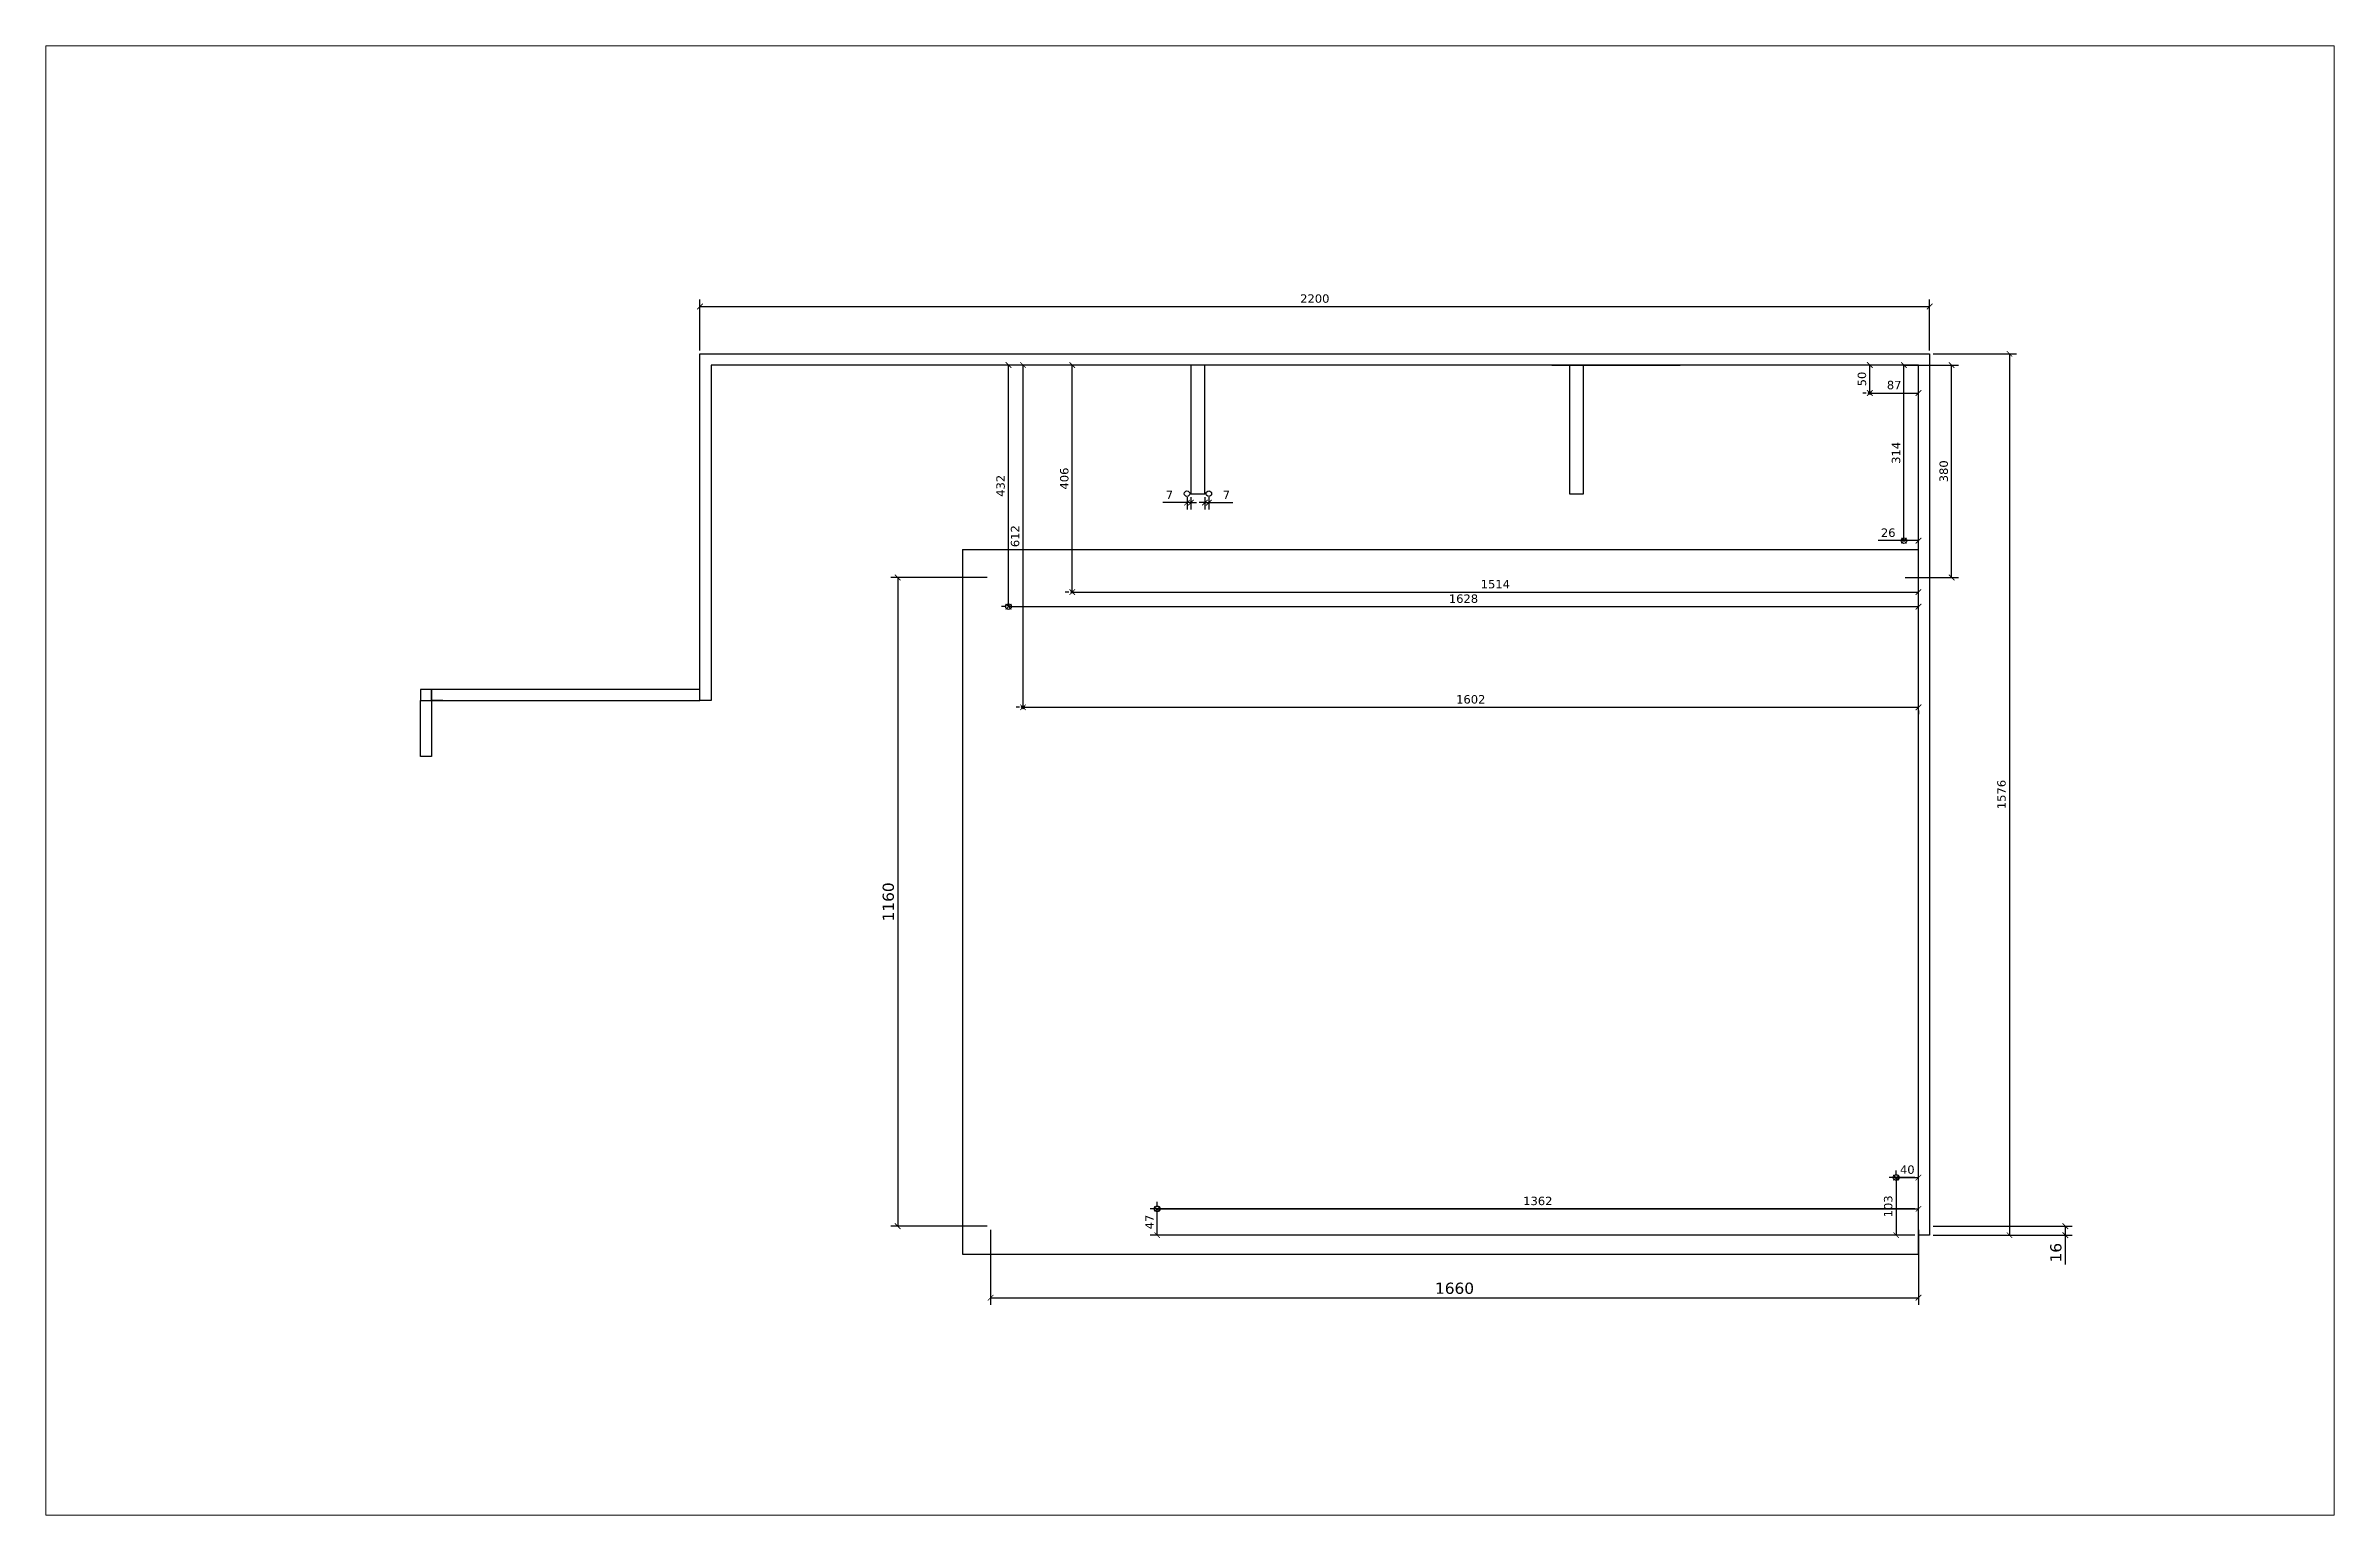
# Paper-space layout 'plan-canalisations' of a CAD drawing. Header units: centimetres. Extents: x -76 to 333, y -34 to 229.
# The model-space entities are those that its viewports show. They can reach past a viewport. Long polylines and large blocks are cut down to what shows.
import ezdxf

# ---------------------------------------------------------------- set-up
doc = ezdxf.new("R2010")
doc.units = ezdxf.units.CM
doc.header["$PDMODE"] = 34
doc.header["$PDSIZE"] = 100
doc.layers.add('canalisations', color=1, linetype='Continuous', true_color=0xff0000)
for name, color, linetype in [('Dimensions', 6, 'Continuous'), ('I-STAIRS', 44, 'Continuous'), ('Misapor', 4, 'Continuous'), ('Mur de soutenement', 1, 'Continuous')]:
    doc.layers.add(name, color=color, linetype=linetype)
doc.styles.add('Seb', font='Verdana.ttf')
doc.dimstyles.new('d', dxfattribs={"dimtxt": 1, "dimasz": 1, "dimexe": 1.25, "dimexo": 0.625, "dimtad": 1, "dimdec": 1, "dimlfac": 0.1, "dimtxsty": 'Seb', "dimblk": 'ARCHTICK', "dimblk1": 'ARCHTICK', "dimblk2": 'ARCHTICK', "dimcen": 2.5, "dimclrd": 256, "dimclre": 256, "dimadec": 0, "dimazin": 0, "dimtfac": 1, "dimtdec": 1, "dimtmove": 0, "dimatfit": 3, "dimldrblk": 'ARCHTICK', "dimfxl": 1, "dimlwd": -1, "dimlwe": -1, "dimarcsym": 0})

# ---------------------------------------------------------------- blocks, each defined once
blk = doc.blocks.new('_ArchTick')
at = {"color": 0, "linetype": 'ByBlock', "const_width": 0.15}
blk.add_lwpolyline([(-0.5, -0.5), (0.5, 0.5)], dxfattribs=at)
blk = doc.blocks.new('*D2214')
at = {"layer": 'Defpoints', "color": 0, "transparency": 16777216}
for p in [(242350, 102379), (220350, 101532), (242350, 101532)]:
    blk.add_point(p, dxfattribs=at)
at = {"layer": 'Dimensions', "transparency": 16777216}
for p, q in [((220350, 101594), (220350, 102504)), ((220350, 102379), (242350, 102379)), ((242350, 101594), (242350, 102504))]:
    blk.add_line(p, q, dxfattribs=at)
at = {"layer": 'Dimensions', "transparency": 16777216, "xscale": 100, "yscale": 100, "zscale": 100, "rotation": 180}
blk.add_blockref('_ArchTick', (220350, 102379), dxfattribs=at)
at = {"layer": 'Dimensions', "transparency": 16777216, "xscale": 100, "yscale": 100, "zscale": 100}
blk.add_blockref('_ArchTick', (242350, 102379), dxfattribs=at)
at = {"layer": 'Dimensions', "color": 0, "transparency": 16777216, "insert": (231350, 102520), "char_height": 150, "attachment_point": 5, "style": 'Seb'}
blk.add_mtext('2200', dxfattribs=at)
blk = doc.blocks.new('*D2215')
at = {"layer": 'Defpoints', "color": 0, "transparency": 16777216}
for p in [(242350, 101532), (242350, 85772), (243778, 85772)]:
    blk.add_point(p, dxfattribs=at)
at = {"layer": 'Dimensions', "transparency": 16777216}
for p, q in [((242412, 101532), (243903, 101532)), ((243778, 101532), (243778, 85772)), ((242412, 85772), (243903, 85772))]:
    blk.add_line(p, q, dxfattribs=at)
at = {"layer": 'Dimensions', "transparency": 16777216, "xscale": 100, "yscale": 100, "zscale": 100}
for p, rotation in [((243778, 101532), 90), ((243778, 85772), 270)]:
    blk.add_blockref('_ArchTick', p, dxfattribs=dict(at, rotation=rotation))
at = {"layer": 'Dimensions', "color": 0, "transparency": 16777216, "insert": (243636, 93652), "char_height": 150, "attachment_point": 5, "rotation": 90, "style": 'Seb'}
blk.add_mtext('1576', dxfattribs=at)
blk = doc.blocks.new('*D2216')
at = {"layer": 'Defpoints', "color": 0, "transparency": 16777216}
for p in [(241850, 101332), (242743, 101332), (241850, 97532)]:
    blk.add_point(p, dxfattribs=at)
at = {"layer": 'Dimensions', "transparency": 16777216}
for p, q in [((241912, 101332), (242868, 101332)), ((242743, 97532), (242743, 101332)), ((241912, 97532), (242868, 97532))]:
    blk.add_line(p, q, dxfattribs=at)
at = {"layer": 'Dimensions', "transparency": 16777216, "xscale": 100, "yscale": 100, "zscale": 100}
for p, rotation in [((242743, 101332), 90), ((242743, 97532), 270)]:
    blk.add_blockref('_ArchTick', p, dxfattribs=dict(at, rotation=rotation))
at = {"layer": 'Dimensions', "color": 0, "transparency": 16777216, "insert": (242602, 99432), "char_height": 150, "attachment_point": 5, "rotation": 90, "style": 'Seb'}
blk.add_mtext('380', dxfattribs=at)
blk = doc.blocks.new('*D2217')
at = {"layer": 'Defpoints', "color": 0, "transparency": 16777216}
for p in [(241890, 98192), (241890, 98192), (242150, 98192)]:
    blk.add_point(p, dxfattribs=at)
at = {"layer": 'Dimensions', "transparency": 16777216}
for p, q in [((241890, 98254), (241890, 98317)), ((242150, 98254), (242150, 98317)), ((241890, 98192), (241429, 98192)), ((242150, 98192), (241890, 98192))]:
    blk.add_line(p, q, dxfattribs=at)
at = {"layer": 'Dimensions', "transparency": 16777216, "xscale": 100, "yscale": 100, "zscale": 100, "rotation": 180}
blk.add_blockref('_ArchTick', (241890, 98192), dxfattribs=at)
at = {"layer": 'Dimensions', "transparency": 16777216, "xscale": 100, "yscale": 100, "zscale": 100}
blk.add_blockref('_ArchTick', (242150, 98192), dxfattribs=at)
at = {"layer": 'Dimensions', "color": 0, "transparency": 16777216, "insert": (241609, 98333), "char_height": 150, "attachment_point": 5, "style": 'Seb'}
blk.add_mtext('26', dxfattribs=at)
blk = doc.blocks.new('*D2218')
at = {"layer": 'Defpoints', "color": 0, "transparency": 16777216}
for p in [(229064, 99032), (229064, 98872), (229134, 99032)]:
    blk.add_point(p, dxfattribs=at)
at = {"layer": 'Dimensions', "transparency": 16777216}
for p, q in [((229064, 98872), (228634, 98872)), ((229064, 98969), (229064, 98747)), ((229134, 98872), (229064, 98872)), ((229134, 98969), (229134, 98747)), ((229134, 98872), (229234, 98872))]:
    blk.add_line(p, q, dxfattribs=at)
at = {"layer": 'Dimensions', "transparency": 16777216, "xscale": 100, "yscale": 100, "zscale": 100}
blk.add_blockref('_ArchTick', (229064, 98872), dxfattribs=at)
at = {"layer": 'Dimensions', "transparency": 16777216, "xscale": 100, "yscale": 100, "zscale": 100, "rotation": 180}
blk.add_blockref('_ArchTick', (229134, 98872), dxfattribs=at)
at = {"layer": 'Dimensions', "color": 0, "transparency": 16777216, "insert": (228749, 99010), "char_height": 150, "attachment_point": 5, "style": 'Seb'}
blk.add_mtext('7', dxfattribs=at)
blk = doc.blocks.new('*D2219')
at = {"layer": 'Defpoints', "color": 0, "transparency": 16777216}
for p in [(229384, 99032), (229454, 99032), (229454, 98872)]:
    blk.add_point(p, dxfattribs=at)
at = {"layer": 'Dimensions', "transparency": 16777216}
for p, q in [((229384, 98872), (229284, 98872)), ((229384, 98969), (229384, 98747)), ((229384, 98872), (229454, 98872)), ((229454, 98969), (229454, 98747)), ((229454, 98872), (229883, 98872))]:
    blk.add_line(p, q, dxfattribs=at)
at = {"layer": 'Dimensions', "transparency": 16777216, "xscale": 100, "yscale": 100, "zscale": 100}
blk.add_blockref('_ArchTick', (229384, 98872), dxfattribs=at)
at = {"layer": 'Dimensions', "transparency": 16777216, "xscale": 100, "yscale": 100, "zscale": 100, "rotation": 180}
blk.add_blockref('_ArchTick', (229454, 98872), dxfattribs=at)
at = {"layer": 'Dimensions', "color": 0, "transparency": 16777216, "insert": (229768, 99010), "char_height": 150, "attachment_point": 5, "style": 'Seb'}
blk.add_mtext('7', dxfattribs=at)
blk = doc.blocks.new('*D2220')
at = {"layer": 'Defpoints', "color": 0, "transparency": 16777216}
for p in [(227010, 97272), (242150, 97272), (242150, 97272)]:
    blk.add_point(p, dxfattribs=at)
at = {"layer": 'Dimensions', "transparency": 16777216}
for p, q in [((227010, 97334), (227010, 97397)), ((227010, 97272), (242150, 97272)), ((242150, 97334), (242150, 97397))]:
    blk.add_line(p, q, dxfattribs=at)
at = {"layer": 'Dimensions', "transparency": 16777216, "xscale": 100, "yscale": 100, "zscale": 100, "rotation": 180}
blk.add_blockref('_ArchTick', (227010, 97272), dxfattribs=at)
at = {"layer": 'Dimensions', "transparency": 16777216, "xscale": 100, "yscale": 100, "zscale": 100}
blk.add_blockref('_ArchTick', (242150, 97272), dxfattribs=at)
at = {"layer": 'Dimensions', "color": 0, "transparency": 16777216, "insert": (234580, 97413), "char_height": 150, "attachment_point": 5, "style": 'Seb'}
blk.add_mtext('1514', dxfattribs=at)
blk = doc.blocks.new('*D2221')
at = {"layer": 'Defpoints', "color": 0, "transparency": 16777216}
for p in [(227010, 101332), (227010, 101332), (227010, 97272)]:
    blk.add_point(p, dxfattribs=at)
at = {"layer": 'Dimensions', "transparency": 16777216}
for p, q in [((226947, 101332), (226885, 101332)), ((227010, 97272), (227010, 101332)), ((226947, 97272), (226885, 97272))]:
    blk.add_line(p, q, dxfattribs=at)
at = {"layer": 'Dimensions', "transparency": 16777216, "xscale": 100, "yscale": 100, "zscale": 100}
for p, rotation in [((227010, 101332), 90), ((227010, 97272), 270)]:
    blk.add_blockref('_ArchTick', p, dxfattribs=dict(at, rotation=rotation))
at = {"layer": 'Dimensions', "color": 0, "transparency": 16777216, "insert": (226869, 99302), "char_height": 150, "attachment_point": 5, "rotation": 90, "style": 'Seb'}
blk.add_mtext('406', dxfattribs=at)
blk = doc.blocks.new('*D2222')
at = {"layer": 'Defpoints', "color": 0, "transparency": 16777216}
for p in [(241280, 101332), (241280, 101332), (241280, 100832)]:
    blk.add_point(p, dxfattribs=at)
at = {"layer": 'Dimensions', "transparency": 16777216}
for p, q in [((241217, 101332), (241155, 101332)), ((241280, 100832), (241280, 101332)), ((241217, 100832), (241155, 100832))]:
    blk.add_line(p, q, dxfattribs=at)
at = {"layer": 'Dimensions', "transparency": 16777216, "xscale": 100, "yscale": 100, "zscale": 100}
for p, rotation in [((241280, 101332), 90), ((241280, 100832), 270)]:
    blk.add_blockref('_ArchTick', p, dxfattribs=dict(at, rotation=rotation))
at = {"layer": 'Dimensions', "color": 0, "transparency": 16777216, "insert": (241139, 101082), "char_height": 150, "attachment_point": 5, "rotation": 90, "style": 'Seb'}
blk.add_mtext('50', dxfattribs=at)
blk = doc.blocks.new('*D2223')
at = {"layer": 'Defpoints', "color": 0, "transparency": 16777216}
for p in [(241280, 100832), (242150, 100832), (242150, 100832)]:
    blk.add_point(p, dxfattribs=at)
at = {"layer": 'Dimensions', "transparency": 16777216}
for p, q in [((241280, 100894), (241280, 100957)), ((241280, 100832), (242150, 100832)), ((242150, 100894), (242150, 100957))]:
    blk.add_line(p, q, dxfattribs=at)
at = {"layer": 'Dimensions', "transparency": 16777216, "xscale": 100, "yscale": 100, "zscale": 100, "rotation": 180}
blk.add_blockref('_ArchTick', (241280, 100832), dxfattribs=at)
at = {"layer": 'Dimensions', "transparency": 16777216, "xscale": 100, "yscale": 100, "zscale": 100}
blk.add_blockref('_ArchTick', (242150, 100832), dxfattribs=at)
at = {"layer": 'Dimensions', "color": 0, "transparency": 16777216, "insert": (241715, 100973), "char_height": 150, "attachment_point": 5, "style": 'Seb'}
blk.add_mtext('87', dxfattribs=at)
blk = doc.blocks.new('*D2224')
at = {"layer": 'Defpoints', "color": 0, "transparency": 16777216}
for p in [(241890, 101332), (241890, 101332), (241890, 98192)]:
    blk.add_point(p, dxfattribs=at)
at = {"layer": 'Dimensions', "transparency": 16777216}
for p, q in [((241827, 101332), (241765, 101332)), ((241890, 98192), (241890, 101332)), ((241827, 98192), (241765, 98192))]:
    blk.add_line(p, q, dxfattribs=at)
at = {"layer": 'Dimensions', "transparency": 16777216, "xscale": 100, "yscale": 100, "zscale": 100}
for p, rotation in [((241890, 101332), 90), ((241890, 98192), 270)]:
    blk.add_blockref('_ArchTick', p, dxfattribs=dict(at, rotation=rotation))
at = {"layer": 'Dimensions', "color": 0, "transparency": 16777216, "insert": (241749, 99762), "char_height": 150, "attachment_point": 5, "rotation": 90, "style": 'Seb'}
blk.add_mtext('314', dxfattribs=at)
blk = doc.blocks.new('*D2225')
at = {"layer": 'Defpoints', "color": 0, "transparency": 16777216}
for p in [(225870, 97012), (242150, 97012), (242150, 97012)]:
    blk.add_point(p, dxfattribs=at)
at = {"layer": 'Dimensions', "transparency": 16777216}
for p, q in [((225870, 97074), (225870, 97137)), ((242150, 97074), (242150, 97137)), ((225870, 97012), (242150, 97012))]:
    blk.add_line(p, q, dxfattribs=at)
at = {"layer": 'Dimensions', "transparency": 16777216, "xscale": 100, "yscale": 100, "zscale": 100, "rotation": 180}
blk.add_blockref('_ArchTick', (225870, 97012), dxfattribs=at)
at = {"layer": 'Dimensions', "transparency": 16777216, "xscale": 100, "yscale": 100, "zscale": 100}
blk.add_blockref('_ArchTick', (242150, 97012), dxfattribs=at)
at = {"layer": 'Dimensions', "color": 0, "transparency": 16777216, "insert": (234010, 97153), "char_height": 150, "attachment_point": 5, "style": 'Seb'}
blk.add_mtext('1628', dxfattribs=at)
blk = doc.blocks.new('*D2226')
at = {"layer": 'Defpoints', "color": 0, "transparency": 16777216}
for p in [(225870, 101332), (225870, 101332), (225870, 97012)]:
    blk.add_point(p, dxfattribs=at)
at = {"layer": 'Dimensions', "transparency": 16777216}
for p, q in [((225807, 101332), (225745, 101332)), ((225870, 97012), (225870, 101332)), ((225807, 97012), (225745, 97012))]:
    blk.add_line(p, q, dxfattribs=at)
at = {"layer": 'Dimensions', "transparency": 16777216, "xscale": 100, "yscale": 100, "zscale": 100}
for p, rotation in [((225870, 101332), 90), ((225870, 97012), 270)]:
    blk.add_blockref('_ArchTick', p, dxfattribs=dict(at, rotation=rotation))
at = {"layer": 'Dimensions', "color": 0, "transparency": 16777216, "insert": (225729, 99172), "char_height": 150, "attachment_point": 5, "rotation": 90, "style": 'Seb'}
blk.add_mtext('432', dxfattribs=at)
blk = doc.blocks.new('*D2227')
at = {"layer": 'Defpoints', "color": 0, "transparency": 16777216}
for p in [(226130, 95212), (242150, 95216), (242150, 95212)]:
    blk.add_point(p, dxfattribs=at)
at = {"layer": 'Dimensions', "transparency": 16777216}
for p, q in [((226130, 95274), (226130, 95337)), ((226130, 95212), (242150, 95212)), ((242150, 95153), (242150, 95087))]:
    blk.add_line(p, q, dxfattribs=at)
at = {"layer": 'Dimensions', "transparency": 16777216, "xscale": 100, "yscale": 100, "zscale": 100, "rotation": 180}
blk.add_blockref('_ArchTick', (226130, 95212), dxfattribs=at)
at = {"layer": 'Dimensions', "transparency": 16777216, "xscale": 100, "yscale": 100, "zscale": 100}
blk.add_blockref('_ArchTick', (242150, 95212), dxfattribs=at)
at = {"layer": 'Dimensions', "color": 0, "transparency": 16777216, "insert": (234140, 95353), "char_height": 150, "attachment_point": 5, "style": 'Seb'}
blk.add_mtext('1602', dxfattribs=at)
blk = doc.blocks.new('*D2228')
at = {"layer": 'Defpoints', "color": 0, "transparency": 16777216}
for p in [(226130, 101332), (226130, 101332), (226130, 95212)]:
    blk.add_point(p, dxfattribs=at)
at = {"layer": 'Dimensions', "transparency": 16777216}
for p, q in [((226067, 101332), (226005, 101332)), ((226130, 95212), (226130, 101332)), ((226067, 95212), (226005, 95212))]:
    blk.add_line(p, q, dxfattribs=at)
at = {"layer": 'Dimensions', "transparency": 16777216, "xscale": 100, "yscale": 100, "zscale": 100}
for p, rotation in [((226130, 101332), 90), ((226130, 95212), 270)]:
    blk.add_blockref('_ArchTick', p, dxfattribs=dict(at, rotation=rotation))
at = {"layer": 'Dimensions', "color": 0, "transparency": 16777216, "insert": (225989, 98272), "char_height": 150, "attachment_point": 5, "rotation": 90, "style": 'Seb'}
blk.add_mtext('612', dxfattribs=at)
blk = doc.blocks.new('*D2229')
at = {"layer": 'Defpoints', "color": 0, "transparency": 16777216}
for p in [(241750, 86802), (242150, 86802), (242150, 86802)]:
    blk.add_point(p, dxfattribs=at)
at = {"layer": 'Dimensions', "transparency": 16777216}
for p, q in [((241750, 86864), (241750, 86927)), ((241750, 86802), (242150, 86802)), ((242150, 86864), (242150, 86927))]:
    blk.add_line(p, q, dxfattribs=at)
at = {"layer": 'Dimensions', "transparency": 16777216, "xscale": 100, "yscale": 100, "zscale": 100, "rotation": 180}
blk.add_blockref('_ArchTick', (241750, 86802), dxfattribs=at)
at = {"layer": 'Dimensions', "transparency": 16777216, "xscale": 100, "yscale": 100, "zscale": 100}
blk.add_blockref('_ArchTick', (242150, 86802), dxfattribs=at)
at = {"layer": 'Dimensions', "color": 0, "transparency": 16777216, "insert": (241950, 86943), "char_height": 150, "attachment_point": 5, "style": 'Seb'}
blk.add_mtext('40', dxfattribs=at)
blk = doc.blocks.new('*D2230')
at = {"layer": 'Defpoints', "color": 0, "transparency": 16777216}
for p in [(242150, 86802), (241750, 85772), (242150, 85772)]:
    blk.add_point(p, dxfattribs=at)
at = {"layer": 'Dimensions', "transparency": 16777216}
for p, q in [((242087, 86802), (241625, 86802)), ((241750, 86802), (241750, 85772)), ((242087, 85772), (241625, 85772))]:
    blk.add_line(p, q, dxfattribs=at)
at = {"layer": 'Dimensions', "transparency": 16777216, "xscale": 100, "yscale": 100, "zscale": 100}
for p, rotation in [((241750, 86802), 90), ((241750, 85772), 270)]:
    blk.add_blockref('_ArchTick', p, dxfattribs=dict(at, rotation=rotation))
at = {"layer": 'Dimensions', "color": 0, "transparency": 16777216, "insert": (241609, 86287), "char_height": 150, "attachment_point": 5, "rotation": 90, "style": 'Seb'}
blk.add_mtext('103', dxfattribs=at)
blk = doc.blocks.new('*D2231')
at = {"layer": 'Defpoints', "color": 0, "transparency": 16777216}
for p in [(228530, 86242), (242150, 86242), (242150, 86242)]:
    blk.add_point(p, dxfattribs=at)
at = {"layer": 'Dimensions', "transparency": 16777216}
for p, q in [((228530, 86304), (228530, 86367)), ((228530, 86242), (242150, 86242)), ((242150, 86304), (242150, 86367))]:
    blk.add_line(p, q, dxfattribs=at)
at = {"layer": 'Dimensions', "transparency": 16777216, "xscale": 100, "yscale": 100, "zscale": 100, "rotation": 180}
blk.add_blockref('_ArchTick', (228530, 86242), dxfattribs=at)
at = {"layer": 'Dimensions', "transparency": 16777216, "xscale": 100, "yscale": 100, "zscale": 100}
blk.add_blockref('_ArchTick', (242150, 86242), dxfattribs=at)
at = {"layer": 'Dimensions', "color": 0, "transparency": 16777216, "insert": (235340, 86383), "char_height": 150, "attachment_point": 5, "style": 'Seb'}
blk.add_mtext('1362', dxfattribs=at)
blk = doc.blocks.new('*D2233')
at = {"layer": 'Defpoints', "color": 0, "transparency": 16777216}
for p in [(228530, 86242), (242150, 86242), (242150, 85772)]:
    blk.add_point(p, dxfattribs=at)
at = {"layer": 'Dimensions', "transparency": 16777216}
for p, q in [((242087, 86242), (228405, 86242)), ((228530, 85772), (228530, 86242)), ((242087, 85772), (228405, 85772))]:
    blk.add_line(p, q, dxfattribs=at)
at = {"layer": 'Dimensions', "transparency": 16777216, "xscale": 100, "yscale": 100, "zscale": 100}
for p, rotation in [((228530, 86242), 90), ((228530, 85772), 270)]:
    blk.add_blockref('_ArchTick', p, dxfattribs=dict(at, rotation=rotation))
at = {"layer": 'Dimensions', "color": 0, "transparency": 16777216, "insert": (228392, 86007), "char_height": 150, "attachment_point": 5, "rotation": 90, "style": 'Seb'}
blk.add_mtext('47', dxfattribs=at)
blk = doc.blocks.new('*D2237')
at = {"layer": 'Defpoints', "color": 0, "transparency": 16777216}
for p in [(225550, 85932), (242150, 85932), (242150, 84654)]:
    blk.add_point(p, dxfattribs=at)
at = {"layer": 'Dimensions', "transparency": 16777216}
for p, q in [((225550, 85869), (225550, 84529)), ((242150, 85869), (242150, 84529)), ((225550, 84654), (242150, 84654))]:
    blk.add_line(p, q, dxfattribs=at)
at = {"layer": 'Dimensions', "transparency": 16777216, "xscale": 100, "yscale": 100, "zscale": 100, "rotation": 180}
blk.add_blockref('_ArchTick', (225550, 84654), dxfattribs=at)
at = {"layer": 'Dimensions', "transparency": 16777216, "xscale": 100, "yscale": 100, "zscale": 100}
blk.add_blockref('_ArchTick', (242150, 84654), dxfattribs=at)
at = {"layer": 'Dimensions', "color": 0, "transparency": 16777216, "insert": (233850, 84821), "char_height": 200, "attachment_point": 5, "style": 'Seb'}
blk.add_mtext('1660', dxfattribs=at)
blk = doc.blocks.new('*D2238')
at = {"layer": 'Defpoints', "color": 0, "transparency": 16777216}
for p in [(242350, 85932), (242350, 85772), (244777, 85772)]:
    blk.add_point(p, dxfattribs=at)
at = {"layer": 'Dimensions', "transparency": 16777216}
for p, q in [((242412, 85932), (244902, 85932)), ((242412, 85772), (244902, 85772)), ((244777, 85932), (244777, 85772)), ((244777, 85772), (244777, 85246))]:
    blk.add_line(p, q, dxfattribs=at)
at = {"layer": 'Dimensions', "transparency": 16777216, "xscale": 100, "yscale": 100, "zscale": 100}
for p, rotation in [((244777, 85932), 90), ((244777, 85772), 270)]:
    blk.add_blockref('_ArchTick', p, dxfattribs=dict(at, rotation=rotation))
at = {"layer": 'Dimensions', "color": 0, "transparency": 16777216, "insert": (244609, 85459), "char_height": 200, "attachment_point": 5, "rotation": 90, "style": 'Seb'}
blk.add_mtext('16', dxfattribs=at)
blk = doc.blocks.new('*D2239')
at = {"layer": 'Defpoints', "color": 0, "transparency": 16777216}
for p in [(225550, 97532), (223888, 85932), (225550, 85932)]:
    blk.add_point(p, dxfattribs=at)
at = {"layer": 'Dimensions', "transparency": 16777216}
for p, q in [((225487, 97532), (223763, 97532)), ((223888, 97532), (223888, 85932)), ((225487, 85932), (223763, 85932))]:
    blk.add_line(p, q, dxfattribs=at)
at = {"layer": 'Dimensions', "transparency": 16777216, "xscale": 100, "yscale": 100, "zscale": 100}
for p, rotation in [((223888, 97532), 90), ((223888, 85932), 270)]:
    blk.add_blockref('_ArchTick', p, dxfattribs=dict(at, rotation=rotation))
at = {"layer": 'Dimensions', "color": 0, "transparency": 16777216, "insert": (223721, 91732), "char_height": 200, "attachment_point": 5, "rotation": 90, "style": 'Seb'}
blk.add_mtext('1160', dxfattribs=at)

msp = doc.modelspace()

# ---------------------------------------------------------------- linework, layer by layer
at = {"layer": 'canalisations'}
for centre, radius in [((241279.82, 100831.92), 25), ((229063.6, 99031.92), 50), ((229453.6, 99031.92), 50), ((241889.82, 98191.92), 50), ((225869.82, 97011.92), 50), ((227009.82, 97271.92), 20), ((226129.82, 95211.74), 25), ((241749.82, 86801.92), 50), ((228529.58, 86241.92), 50)]:
    msp.add_circle(centre, radius, dxfattribs=at)
msp.add_point((228399.82, 80671.92), dxfattribs=at)
at = {"layer": 'Misapor'}
for p, q in [((225049.82, 98031.92), (242149.82, 98031.92)), ((225049.82, 98031.92), (225049.82, 85431.92)), ((242149.82, 85431.92), (242149.82, 85771.92)), ((225049.82, 85431.92), (242149.82, 85431.92))]:
    msp.add_line(p, q, dxfattribs=at)
at = {"layer": 'Mur de soutenement'}
for p, q in [((220349.82, 95531.92), (215549.82, 95531.92)), ((215549.82, 95531.92), (215549.82, 95331.92)), ((220349.82, 95331.92), (220349.82, 95531.92)), ((220349.82, 95331.92), (220349.82, 95531.92)), ((215549.82, 95331.92), (220349.82, 95331.92)), ((215749.82, 95331.92), (215549.82, 95331.92))]:
    msp.add_line(p, q, dxfattribs=at)
for points in [[(220349.82, 101331.92), (220349.82, 101531.92), (242349.82, 101531.92), (242349.82, 101331.92)], [(220549.82, 101331.92), (220549.82, 95331.92), (220349.82, 95331.92), (220349.82, 101531.92), (220549.82, 101531.92)], [(242149.82, 101331.92), (220549.82, 101331.92)], [(229133.6, 101331.92), (229133.6, 99031.92), (229383.6, 99031.92), (229383.6, 101331.92), (229133.6, 101331.92)], [(235589.41, 101331.92), (237889.41, 101331.92)], [(235909.41, 101331.92), (235909.41, 99031.92), (236159.41, 99031.92), (236159.41, 101331.92), (235909.41, 101331.92)], [(242149.82, 101531.92), (242349.82, 101531.92), (242349.82, 85771.92), (242149.82, 85771.92), (242149.82, 101331.92)]]:
    msp.add_lwpolyline(points, dxfattribs=at)
for points in [[(215349.82, 95331.92), (215549.82, 95331.92), (215549.82, 95531.92), (215349.82, 95531.92)], [(215349.82, 95331.92), (215549.82, 95331.92), (215549.82, 94331.92), (215349.82, 94331.92)]]:
    msp.add_lwpolyline(points, close=True, dxfattribs=at)

# ---------------------------------------------------------------- dimensions: what is measured, and where the dimension line sits
at = {"layer": 'Dimensions'}
for base, p1, p2, override, picture, middle in [((242349.82, 102379), (220349.82, 101531.92), (242349.82, 101531.92), {"dimtxt": 1.5}, '*D2214', (231349.82, 102520.08)), ((242149.82, 100831.92), (241279.82, 100831.92), (242149.82, 100831.92), {"dimtxt": 1.5}, '*D2223', (241714.82, 100973)), ((229063.6, 98872.21), (229133.6, 99031.92), (229063.6, 99031.92), {"dimtxt": 1.5}, '*D2218', (228748.72, 99009.71)), ((229453.6, 98872.21), (229383.6, 99031.92), (229453.6, 99031.92), {"dimtxt": 1.5}, '*D2219', (229768.48, 99009.71)), ((241889.82, 98191.92), (242149.82, 98191.92), (241889.82, 98191.92), {"dimtxt": 1.5}, '*D2217', (241609.45, 98333)), ((242149.82, 97271.92), (227009.82, 97271.92), (242149.82, 97271.92), {"dimtxt": 1.5}, '*D2220', (234579.82, 97413)), ((242149.82, 97011.92), (225869.82, 97011.92), (242149.82, 97011.92), {"dimtxt": 1.5}, '*D2225', (234009.82, 97153)), ((242149.82, 95211.74), (226129.82, 95211.74), (242149.82, 95215.74), {"dimtxt": 1.5}, '*D2227', (234139.82, 95352.82)), ((242149.82, 86801.92), (241749.82, 86801.92), (242149.82, 86801.92), {"dimtxt": 1.5}, '*D2229', (241949.82, 86943)), ((242149.82, 86241.92), (228529.58, 86241.92), (242149.82, 86241.92), {"dimtxt": 1.5}, '*D2231', (235339.7, 86383)), ((242149.82, 84653.72), (225549.82, 85931.92), (242149.82, 85931.92), {"dimtxt": 2}, '*D2237', (233849.82, 84820.99))]:
    dim = msp.add_linear_dim(base=base, p1=p1, p2=p2, dimstyle='d', override=override, dxfattribs=at)
    dim.commit()
    dim.dimension.update_dxf_attribs({"geometry": picture, "text_midpoint": middle})
for base, p1, p2, override, picture, middle in [((243777.54, 85771.92), (242349.82, 101531.92), (242349.82, 85771.92), {"dimtxt": 1.5}, '*D2215', (243636.47, 93651.92)), ((225869.82, 101331.92), (225869.82, 97011.92), (225869.82, 101331.92), {"dimtxt": 1.5}, '*D2226', (225728.74, 99171.92)), ((226129.82, 101331.92), (226129.82, 95211.74), (226129.82, 101331.92), {"dimtxt": 1.5}, '*D2228', (225988.74, 98271.83)), ((227009.82, 101331.92), (227009.82, 97271.92), (227009.82, 101331.92), {"dimtxt": 1.5}, '*D2221', (226868.74, 99301.92)), ((241279.82, 101331.92), (241279.82, 100831.92), (241279.82, 101331.92), {"dimtxt": 1.5}, '*D2222', (241138.74, 101081.92)), ((241889.82, 101331.92), (241889.82, 98191.92), (241889.82, 101331.92), {"dimtxt": 1.5}, '*D2224', (241748.74, 99761.92)), ((242742.63, 101331.92), (241849.82, 97531.92), (241849.82, 101331.92), {"dimtxt": 1.5}, '*D2216', (242601.56, 99431.92)), ((223887.79, 85931.92), (225549.82, 97531.92), (225549.82, 85931.92), {"dimtxt": 2}, '*D2239', (223720.52, 91731.92)), ((241749.82, 85771.92), (242149.82, 86801.92), (242149.82, 85771.92), {"dimtxt": 1.5}, '*D2230', (241608.74, 86286.92)), ((228529.58, 86241.92), (242149.82, 85771.92), (242149.82, 86241.92), {"dimtxt": 1.5}, '*D2233', (228392.08, 86006.92)), ((244776.7, 85771.92), (242349.82, 85931.92), (242349.82, 85771.92), {"dimtxt": 2}, '*D2238', (244609.43, 85458.99))]:
    dim = msp.add_linear_dim(base=base, p1=p1, p2=p2, angle=90, dimstyle='d', override=override, dxfattribs=at)
    dim.commit()
    dim.dimension.update_dxf_attribs({"geometry": picture, "text_midpoint": middle})

psp = doc.layouts.new('plan-canalisations')

# ---------------------------------------------------------------- viewports
at = {"layer": 'I-STAIRS', "view_target_point": (1257.38, 1825)}
psp.add_viewport(center=(128.34, 97.75), size=(409.41, 262.7735), view_center_point=(227859.61, 92077.67), view_height=26277.3485, dxfattribs=at)

doc.saveas('drawing.dxf')
